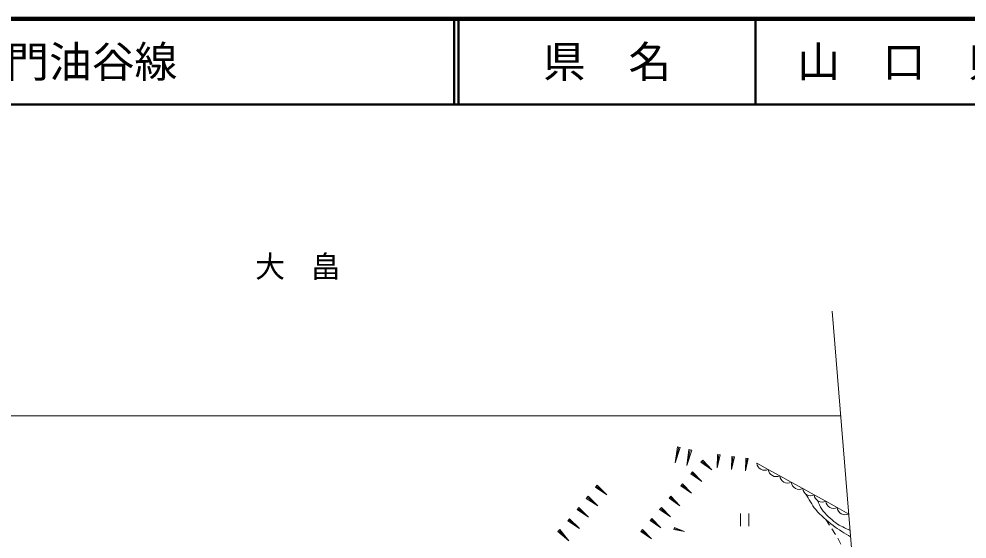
# Model space of a CAD drawing. Units: millimetres, scale not verified. Extents: x 40000 to 680000, y 20000 to 380000.
# Drawn here: x 246816 to 357739, y 319204 to 380000 of the extents above; entities that cross this region are included whole.
import ezdxf
from ezdxf.enums import TextEntityAlignment as Align

# ---------------------------------------------------------------- set-up
doc = ezdxf.new("R2010")
doc.units = ezdxf.units.MM
doc.header["$LTSCALE"] = 1000
doc.layers.add('M-BMK-HTXT', color=7, linetype='Continuous')
for name, color, linetype, lineweight in [('M-TTL', 2, 'Continuous', 140), ('M-TTL-LINE', 7, 'Continuous', 50), ('M-TTL-TXT', 7, 'Continuous', 13), ('M-WORK', 1, 'Continuous', 13)]:
    doc.layers.add(name, color=color, linetype=linetype, lineweight=lineweight)
doc.styles.add('ＭＳ ゴシック', font='')
doc.styles.get('ＭＳ ゴシック').set_extended_font_data('MS Gothic')

msp = doc.modelspace()

# ---------------------------------------------------------------- linework, layer by layer
at = {"layer": 'M-TTL'}
msp.add_line((680000, 380000), (40000, 380000), dxfattribs=at)
at = {"layer": 'M-TTL-LINE'}
for p, q in [((297750, 380000), (297750, 370000)), ((298250, 380000), (298250, 370000)), ((333000, 380000), (333000, 370000)), ((40000, 370000), (680000, 370000))]:
    msp.add_line(p, q, dxfattribs=at)
at = {"layer": 'M-WORK'}
for p, q in [((341971, 345842), (344741, 311688)), ((342963, 333607), (94455, 333607)), ((323846, 329994), (323596, 328113)), ((324019, 329955), (323596, 328113)), ((324191, 329915), (323596, 328113)), ((323846, 329994), (324191, 329915)), ((325192, 329663), (324942, 327781)), ((325365, 329623), (324942, 327781)), ((325537, 329584), (324942, 327781)), ((325192, 329663), (325537, 329584)), ((326609, 328187), (326811, 328421)), ((326811, 328421), (327882, 327294)), ((328546, 329096), (328495, 327510)), ((328706, 329075), (328495, 327510)), ((328865, 329053), (328495, 327510)), ((328546, 329096), (328865, 329053)), ((330230, 328869), (330181, 327347)), ((330383, 328848), (330181, 327347)), ((330536, 328828), (330181, 327347)), ((330230, 328869), (330536, 328828)), ((331851, 328650), (331803, 327190)), ((331998, 328631), (331803, 327190)), ((332145, 328611), (331803, 327190)), ((331851, 328650), (332145, 328611)), ((326609, 328187), (327882, 327294)), ((326710, 328304), (327882, 327294)), ((334485, 327334), (333141, 328077)), ((335829, 326590), (334485, 327334)), ((325424, 326813), (325626, 327046)), ((325424, 326813), (326695, 325921)), ((325525, 326929), (326695, 325921)), ((325626, 327046), (326695, 325921)), ((337173, 325846), (335829, 326590)), ((314261, 325270), (314464, 325518)), ((314261, 325270), (315601, 324384)), ((314363, 325394), (315601, 324384)), ((314464, 325518), (315601, 324384)), ((324242, 325440), (324443, 325674)), ((324242, 325440), (325510, 324551)), ((324342, 325557), (325510, 324551)), ((324443, 325674), (325510, 324551)), ((338517, 325103), (337173, 325846)), ((339862, 324359), (338517, 325103)), ((313190, 323957), (313393, 324206)), ((313190, 323957), (314534, 323067)), ((313291, 324081), (314534, 323067)), ((313393, 324206), (314534, 323067)), ((322888, 323964), (323088, 324198)), ((322888, 323964), (324155, 323080)), ((322988, 324081), (324155, 323080)), ((323088, 324198), (324155, 323080)), ((341206, 323616), (339862, 324359)), ((312115, 322639), (312319, 322888)), ((312319, 322888), (313464, 321746)), ((321777, 322669), (321977, 322902)), ((321877, 322786), (323042, 321787)), ((321977, 322902), (323042, 321787)), ((342550, 322872), (341206, 323616)), ((343894, 322128), (342550, 322872)), ((312115, 322639), (313464, 321746)), ((312217, 322763), (313464, 321746)), ((321777, 322669), (323042, 321787)), ((331219, 322177), (331219, 320719)), ((332191, 322177), (332191, 320719)), ((311036, 321316), (311240, 321567)), ((311036, 321316), (312390, 320420)), ((311138, 321441), (312390, 320420)), ((311240, 321567), (312390, 320420)), ((320669, 321377), (320868, 321609)), ((320669, 321377), (321930, 320497)), ((320768, 321493), (321930, 320497)), ((320868, 321609), (321930, 320497)), ((341210, 321479), (341649, 320810)), ((309874, 320098), (310115, 320326)), ((309874, 320098), (311154, 318983)), ((309994, 320212), (311154, 318983)), ((310115, 320326), (311154, 318983)), ((319563, 320088), (319762, 320320)), ((319563, 320088), (320821, 319210)), ((319662, 320204), (320821, 319210)), ((319762, 320320), (320821, 319210)), ((323439, 320304), (323510, 320557)), ((323439, 320304), (324695, 320086)), ((323475, 320430), (324695, 320086)), ((323510, 320557), (324695, 320086)), ((341923, 320392), (342362, 319723)), ((342613, 319292), (342989, 318586))]:
    msp.add_line(p, q, dxfattribs=at)
for centre in [(334073, 328176), (335417, 327432), (336761, 326689), (338105, 325945), (339450, 325201), (340794, 324458), (342138, 323714), (343482, 322970)]:
    msp.add_arc(centre, 938, 186.02856, 296.06491, dxfattribs=at)
for points in [[(338875, 324461), (339260, 323856), (339569, 323196), (340030, 322647), (340622, 321942), (341342, 321348), (342069, 320784), (342712, 320285), (343431, 319893), (344111, 319448)], [(340251, 323694), (340412, 323362), (340517, 322998), (340733, 322699), (341188, 322072), (341777, 321539), (342403, 321082), (342906, 320716), (343501, 320495), (344050, 320202)]]:
    msp.add_open_spline(points, degree=3, knots=[0, 0, 0, 0, 1, 1, 1, 2, 2, 2, 3, 3, 3, 3], dxfattribs=at)

# ---------------------------------------------------------------- texts
at = {"layer": 'M-BMK-HTXT', "insert": (274451, 349495), "char_height": 2566, "attachment_point": 7, "style": 'ＭＳ ゴシック'}
msp.add_mtext('\\T1.86;大畠', dxfattribs=at)
at = {"layer": 'M-TTL-TXT', "style": 'ＭＳ ゴシック'}
msp.add_text('路 線 名      主要地方道長門油谷線', height=3666, dxfattribs=at).set_placement((180380, 375000), align=Align.MIDDLE_LEFT)
for s, p in [('県\u3000名', (315625, 375000)), ('山\u3000口\u3000県', (350375, 375000))]:
    msp.add_text(s, height=3666, dxfattribs=at).set_placement(p, align=Align.MIDDLE_CENTER)

doc.saveas('drawing.dxf')
